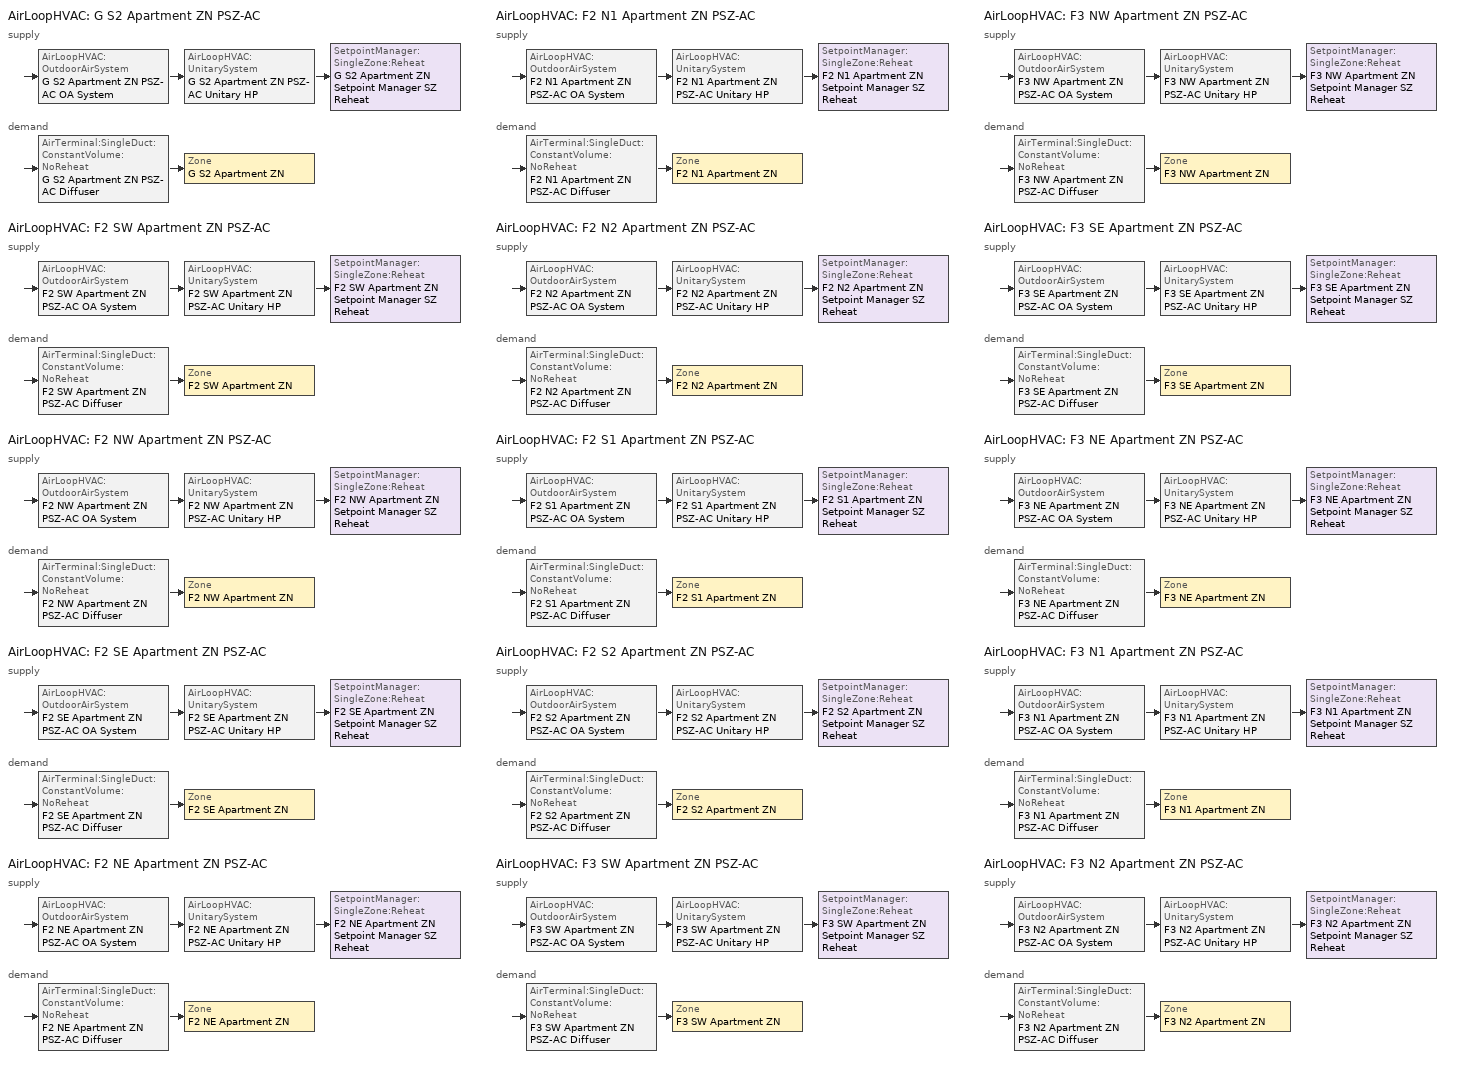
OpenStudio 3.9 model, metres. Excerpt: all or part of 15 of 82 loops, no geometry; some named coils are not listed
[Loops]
AirLoopHVAC 'G S2 Apartment ZN PSZ-AC'
 supply: AirLoopHVAC:OutdoorAirSystem 'G S2 Apartment ZN PSZ-AC OA System' > AirLoopHVAC:UnitarySystem 'G S2 Apartment ZN PSZ-AC Unitary HP' > SetpointManager:SingleZone:Reheat 'G S2 Apartment ZN Setpoint Manager SZ Reheat'
 demand: AirTerminal:SingleDuct:ConstantVolume:NoReheat 'G S2 Apartment ZN PSZ-AC Diffuser' > Zone 'G S2 Apartment ZN'
AirLoopHVAC 'F2 SW Apartment ZN PSZ-AC'
 supply: AirLoopHVAC:OutdoorAirSystem 'F2 SW Apartment ZN PSZ-AC OA System' > AirLoopHVAC:UnitarySystem 'F2 SW Apartment ZN PSZ-AC Unitary HP' > SetpointManager:SingleZone:Reheat 'F2 SW Apartment ZN Setpoint Manager SZ Reheat'
 demand: AirTerminal:SingleDuct:ConstantVolume:NoReheat 'F2 SW Apartment ZN PSZ-AC Diffuser' > Zone 'F2 SW Apartment ZN'
AirLoopHVAC 'F2 NW Apartment ZN PSZ-AC'
 supply: AirLoopHVAC:OutdoorAirSystem 'F2 NW Apartment ZN PSZ-AC OA System' > AirLoopHVAC:UnitarySystem 'F2 NW Apartment ZN PSZ-AC Unitary HP' > SetpointManager:SingleZone:Reheat 'F2 NW Apartment ZN Setpoint Manager SZ Reheat'
 demand: AirTerminal:SingleDuct:ConstantVolume:NoReheat 'F2 NW Apartment ZN PSZ-AC Diffuser' > Zone 'F2 NW Apartment ZN'
AirLoopHVAC 'F2 SE Apartment ZN PSZ-AC'
 supply: AirLoopHVAC:OutdoorAirSystem 'F2 SE Apartment ZN PSZ-AC OA System' > AirLoopHVAC:UnitarySystem 'F2 SE Apartment ZN PSZ-AC Unitary HP' > SetpointManager:SingleZone:Reheat 'F2 SE Apartment ZN Setpoint Manager SZ Reheat'
 demand: AirTerminal:SingleDuct:ConstantVolume:NoReheat 'F2 SE Apartment ZN PSZ-AC Diffuser' > Zone 'F2 SE Apartment ZN'
AirLoopHVAC 'F2 NE Apartment ZN PSZ-AC'
 supply: AirLoopHVAC:OutdoorAirSystem 'F2 NE Apartment ZN PSZ-AC OA System' > AirLoopHVAC:UnitarySystem 'F2 NE Apartment ZN PSZ-AC Unitary HP' > SetpointManager:SingleZone:Reheat 'F2 NE Apartment ZN Setpoint Manager SZ Reheat'
 demand: AirTerminal:SingleDuct:ConstantVolume:NoReheat 'F2 NE Apartment ZN PSZ-AC Diffuser' > Zone 'F2 NE Apartment ZN'
AirLoopHVAC 'F2 N1 Apartment ZN PSZ-AC'
 supply: AirLoopHVAC:OutdoorAirSystem 'F2 N1 Apartment ZN PSZ-AC OA System' > AirLoopHVAC:UnitarySystem 'F2 N1 Apartment ZN PSZ-AC Unitary HP' > SetpointManager:SingleZone:Reheat 'F2 N1 Apartment ZN Setpoint Manager SZ Reheat'
 demand: AirTerminal:SingleDuct:ConstantVolume:NoReheat 'F2 N1 Apartment ZN PSZ-AC Diffuser' > Zone 'F2 N1 Apartment ZN'
AirLoopHVAC 'F2 N2 Apartment ZN PSZ-AC'
 supply: AirLoopHVAC:OutdoorAirSystem 'F2 N2 Apartment ZN PSZ-AC OA System' > AirLoopHVAC:UnitarySystem 'F2 N2 Apartment ZN PSZ-AC Unitary HP' > SetpointManager:SingleZone:Reheat 'F2 N2 Apartment ZN Setpoint Manager SZ Reheat'
 demand: AirTerminal:SingleDuct:ConstantVolume:NoReheat 'F2 N2 Apartment ZN PSZ-AC Diffuser' > Zone 'F2 N2 Apartment ZN'
AirLoopHVAC 'F2 S1 Apartment ZN PSZ-AC'
 supply: AirLoopHVAC:OutdoorAirSystem 'F2 S1 Apartment ZN PSZ-AC OA System' > AirLoopHVAC:UnitarySystem 'F2 S1 Apartment ZN PSZ-AC Unitary HP' > SetpointManager:SingleZone:Reheat 'F2 S1 Apartment ZN Setpoint Manager SZ Reheat'
 demand: AirTerminal:SingleDuct:ConstantVolume:NoReheat 'F2 S1 Apartment ZN PSZ-AC Diffuser' > Zone 'F2 S1 Apartment ZN'
AirLoopHVAC 'F2 S2 Apartment ZN PSZ-AC'
 supply: AirLoopHVAC:OutdoorAirSystem 'F2 S2 Apartment ZN PSZ-AC OA System' > AirLoopHVAC:UnitarySystem 'F2 S2 Apartment ZN PSZ-AC Unitary HP' > SetpointManager:SingleZone:Reheat 'F2 S2 Apartment ZN Setpoint Manager SZ Reheat'
 demand: AirTerminal:SingleDuct:ConstantVolume:NoReheat 'F2 S2 Apartment ZN PSZ-AC Diffuser' > Zone 'F2 S2 Apartment ZN'
AirLoopHVAC 'F3 SW Apartment ZN PSZ-AC'
 supply: AirLoopHVAC:OutdoorAirSystem 'F3 SW Apartment ZN PSZ-AC OA System' > AirLoopHVAC:UnitarySystem 'F3 SW Apartment ZN PSZ-AC Unitary HP' > SetpointManager:SingleZone:Reheat 'F3 SW Apartment ZN Setpoint Manager SZ Reheat'
 demand: AirTerminal:SingleDuct:ConstantVolume:NoReheat 'F3 SW Apartment ZN PSZ-AC Diffuser' > Zone 'F3 SW Apartment ZN'
AirLoopHVAC 'F3 NW Apartment ZN PSZ-AC'
 supply: AirLoopHVAC:OutdoorAirSystem 'F3 NW Apartment ZN PSZ-AC OA System' > AirLoopHVAC:UnitarySystem 'F3 NW Apartment ZN PSZ-AC Unitary HP' > SetpointManager:SingleZone:Reheat 'F3 NW Apartment ZN Setpoint Manager SZ Reheat'
 demand: AirTerminal:SingleDuct:ConstantVolume:NoReheat 'F3 NW Apartment ZN PSZ-AC Diffuser' > Zone 'F3 NW Apartment ZN'
AirLoopHVAC 'F3 SE Apartment ZN PSZ-AC'
 supply: AirLoopHVAC:OutdoorAirSystem 'F3 SE Apartment ZN PSZ-AC OA System' > AirLoopHVAC:UnitarySystem 'F3 SE Apartment ZN PSZ-AC Unitary HP' > SetpointManager:SingleZone:Reheat 'F3 SE Apartment ZN Setpoint Manager SZ Reheat'
 demand: AirTerminal:SingleDuct:ConstantVolume:NoReheat 'F3 SE Apartment ZN PSZ-AC Diffuser' > Zone 'F3 SE Apartment ZN'
AirLoopHVAC 'F3 NE Apartment ZN PSZ-AC'
 supply: AirLoopHVAC:OutdoorAirSystem 'F3 NE Apartment ZN PSZ-AC OA System' > AirLoopHVAC:UnitarySystem 'F3 NE Apartment ZN PSZ-AC Unitary HP' > SetpointManager:SingleZone:Reheat 'F3 NE Apartment ZN Setpoint Manager SZ Reheat'
 demand: AirTerminal:SingleDuct:ConstantVolume:NoReheat 'F3 NE Apartment ZN PSZ-AC Diffuser' > Zone 'F3 NE Apartment ZN'
AirLoopHVAC 'F3 N1 Apartment ZN PSZ-AC'
 supply: AirLoopHVAC:OutdoorAirSystem 'F3 N1 Apartment ZN PSZ-AC OA System' > AirLoopHVAC:UnitarySystem 'F3 N1 Apartment ZN PSZ-AC Unitary HP' > SetpointManager:SingleZone:Reheat 'F3 N1 Apartment ZN Setpoint Manager SZ Reheat'
 demand: AirTerminal:SingleDuct:ConstantVolume:NoReheat 'F3 N1 Apartment ZN PSZ-AC Diffuser' > Zone 'F3 N1 Apartment ZN'
AirLoopHVAC 'F3 N2 Apartment ZN PSZ-AC'
 supply: AirLoopHVAC:OutdoorAirSystem 'F3 N2 Apartment ZN PSZ-AC OA System' > AirLoopHVAC:UnitarySystem 'F3 N2 Apartment ZN PSZ-AC Unitary HP' > SetpointManager:SingleZone:Reheat 'F3 N2 Apartment ZN Setpoint Manager SZ Reheat'
 demand: AirTerminal:SingleDuct:ConstantVolume:NoReheat 'F3 N2 Apartment ZN PSZ-AC Diffuser' > Zone 'F3 N2 Apartment ZN'
[Sizing:Zone] Zone Cooling Design Supply Air Temperature Input Method=SupplyAirTemperature; Zone Cooling Design Supply Air Temperature {C}=12.7778; Zone Cooling Design Supply Air Temperature Difference {deltaC}=11.11; Zone Heating Design Supply Air Temperature Input Method=SupplyAirTemperature; Zone Heating Design Supply Air Temperature {C}=50; Zone Heating Design Supply Air Temperature Difference {deltaC}=11.11; Zone Cooling Design Supply Air Humidity Ratio {kg-H2O/kg-air}=0.0085; Zone Heating Design Supply Air Humidity Ratio {kg-H2O/kg-air}=0.008; Cooling Design Air Flow Method=DesignDay; Heating Design Air Flow Method=DesignDay; Heating Maximum Air Flow Fraction=1; Account for Dedicated Outdoor Air System=No; Dedicated Outdoor Air System Control Strategy=NeutralSupplyAir; Dedicated Outdoor Air Low Setpoint Temperature for Design {C}=autosize; Dedicated Outdoor Air High Setpoint Temperature for Design {C}=autosize; Zone Load Sizing Method=Sensible Load Only No Latent Load; Zone Latent Cooling Design Supply Air Humidity Ratio Input Method=HumidityRatioDifference; Zone Cooling Design Supply Air Humidity Ratio Difference {kgWater/kgDryAir}=0.005; Zone Latent Heating Design Supply Air Humidity Ratio Input Method=HumidityRatioDifference; Zone Humidification Design Supply Air Humidity Ratio Difference {kgWater/kgDryAir}=0.005; Sizing Option=Coincident
F2 N1 Apartment ZN; F2 N2 Apartment ZN; F2 NE Apartment ZN; F2 NW Apartment ZN; F2 S1 Apartment ZN; F2 S2 Apartment ZN; F2 SE Apartment ZN; F2 SW Apartment ZN; F3 N1 Apartment ZN; F3 N2 Apartment ZN; F3 NE Apartment ZN; F3 NW Apartment ZN; F3 SE Apartment ZN; F3 SW Apartment ZN; G S2 Apartment ZN
[Zone equipment]
F2 N1 Apartment ZN: F2 N1 Apartment ZN PSZ-AC Diffuser, F2 N1 Apartment ZN ERV
F2 N2 Apartment ZN: F2 N2 Apartment ZN PSZ-AC Diffuser, F2 N2 Apartment ZN ERV
F2 NE Apartment ZN: F2 NE Apartment ZN PSZ-AC Diffuser, F2 NE Apartment ZN ERV
F2 NW Apartment ZN: F2 NW Apartment ZN PSZ-AC Diffuser, F2 NW Apartment ZN ERV
F2 S1 Apartment ZN: F2 S1 Apartment ZN PSZ-AC Diffuser, F2 S1 Apartment ZN ERV
F2 S2 Apartment ZN: F2 S2 Apartment ZN PSZ-AC Diffuser, F2 S2 Apartment ZN ERV
F2 SE Apartment ZN: F2 SE Apartment ZN PSZ-AC Diffuser, F2 SE Apartment ZN ERV
F2 SW Apartment ZN: F2 SW Apartment ZN PSZ-AC Diffuser, F2 SW Apartment ZN ERV
F3 N1 Apartment ZN: F3 N1 Apartment ZN PSZ-AC Diffuser, F3 N1 Apartment ZN ERV
F3 N2 Apartment ZN: F3 N2 Apartment ZN PSZ-AC Diffuser, F3 N2 Apartment ZN ERV
F3 NE Apartment ZN: F3 NE Apartment ZN PSZ-AC Diffuser, F3 NE Apartment ZN ERV
F3 NW Apartment ZN: F3 NW Apartment ZN PSZ-AC Diffuser, F3 NW Apartment ZN ERV
F3 SE Apartment ZN: F3 SE Apartment ZN PSZ-AC Diffuser, F3 SE Apartment ZN ERV
F3 SW Apartment ZN: F3 SW Apartment ZN PSZ-AC Diffuser, F3 SW Apartment ZN ERV
G S2 Apartment ZN: G S2 Apartment ZN PSZ-AC Diffuser, G S2 Apartment ZN ERV
[AirLoopHVAC] Availability Schedule=Always On; Design Supply Air Flow Rate {m3/s}=autosize; Design Return Air Flow Fraction of Supply Air Flow=1
G S2 Apartment ZN PSZ-AC; F2 SW Apartment ZN PSZ-AC; F2 NW Apartment ZN PSZ-AC; F2 SE Apartment ZN PSZ-AC; F2 NE Apartment ZN PSZ-AC; F2 N1 Apartment ZN PSZ-AC; F2 N2 Apartment ZN PSZ-AC; F2 S1 Apartment ZN PSZ-AC; F2 S2 Apartment ZN PSZ-AC; F3 SW Apartment ZN PSZ-AC; F3 NW Apartment ZN PSZ-AC; F3 SE Apartment ZN PSZ-AC; F3 NE Apartment ZN PSZ-AC; F3 N1 Apartment ZN PSZ-AC; F3 N2 Apartment ZN PSZ-AC
[Sizing:System] Type of Load to Size On=Sensible; Design Outdoor Air Flow Rate {m3/s}=Autosize; Central Heating Maximum System Air Flow Ratio=1; Preheat Design Temperature {C}=7.22222; Preheat Design Humidity Ratio {kg-H2O/kg-Air}=0.008; Precool Design Temperature {C}=12.7778; Precool Design Humidity Ratio {kg-H2O/kg-Air}=0.008; Central Cooling Design Supply Air Temperature {C}=12.7778; Central Heating Design Supply Air Temperature {C}=50; Sizing Option=Coincident; 100% Outdoor Air in Cooling=No; 100% Outdoor Air in Heating=No; Central Cooling Design Supply Air Humidity Ratio {kg-H2O/kg-Air}=0.0085; Central Heating Design Supply Air Humidity Ratio {kg-H2O/kg-Air}=0.008; Cooling Design Air Flow Method=DesignDay; Heating Design Air Flow Method=DesignDay; System Outdoor Air Method=ZoneSum; Zone Maximum Outdoor Air Fraction=1; Cooling Supply Air Flow Rate Per Floor Area {m3/s-m2}=0.00996765; Cooling Fraction of Autosized Cooling Supply Air Flow Rate=1; Cooling Supply Air Flow Rate Per Unit Cooling Capacity {m3/s-W}=3.94755e-05; Heating Supply Air Flow Rate Per Floor Area {m3/s-m2}=0.00996765; Heating Fraction of Autosized Heating Supply Air Flow Rate=1; Heating Fraction of Autosized Cooling Supply Air Flow Rate=1; Heating Supply Air Flow Rate Per Unit Heating Capacity {m3/s-W}=3.15882e-05; Cooling Design Capacity Method=CoolingDesignCapacity; Cooling Design Capacity {W}=autosize; Cooling Design Capacity Per Floor Area {W/m2}=234.7; Fraction of Autosized Cooling Design Capacity=1; Heating Design Capacity Method=HeatingDesignCapacity; Heating Design Capacity {W}=autosize; Heating Design Capacity Per Floor Area {W/m2}=157; Fraction of Autosized Heating Design Capacity=1; Central Cooling Capacity Control Method=OnOff; Occupant Diversity=autosize
G S2 Apartment ZN PSZ-AC; F2 SW Apartment ZN PSZ-AC; F2 NW Apartment ZN PSZ-AC; F2 SE Apartment ZN PSZ-AC; F2 NE Apartment ZN PSZ-AC; F2 N1 Apartment ZN PSZ-AC; F2 N2 Apartment ZN PSZ-AC; F2 S1 Apartment ZN PSZ-AC; F2 S2 Apartment ZN PSZ-AC; F3 SW Apartment ZN PSZ-AC; F3 NW Apartment ZN PSZ-AC; F3 SE Apartment ZN PSZ-AC; F3 NE Apartment ZN PSZ-AC; F3 N1 Apartment ZN PSZ-AC; F3 N2 Apartment ZN PSZ-AC
[SetpointManager:SingleZone:Reheat] Minimum Supply Air Temperature {C}=12.7778; Maximum Supply Air Temperature {C}=50
Name | Control Zone | Setpoint Node or NodeList
G S2 Apartment ZN Setpoint Manager SZ Reheat | G S2 Apartment ZN | G S2 Apartment ZN PSZ-AC Supply Outlet Node
F2 SW Apartment ZN Setpoint Manager SZ Reheat | F2 SW Apartment ZN | F2 SW Apartment ZN PSZ-AC Supply Outlet Node
F2 NW Apartment ZN Setpoint Manager SZ Reheat | F2 NW Apartment ZN | F2 NW Apartment ZN PSZ-AC Supply Outlet Node
F2 SE Apartment ZN Setpoint Manager SZ Reheat | F2 SE Apartment ZN | F2 SE Apartment ZN PSZ-AC Supply Outlet Node
F2 NE Apartment ZN Setpoint Manager SZ Reheat | F2 NE Apartment ZN | F2 NE Apartment ZN PSZ-AC Supply Outlet Node
F2 N1 Apartment ZN Setpoint Manager SZ Reheat | F2 N1 Apartment ZN | F2 N1 Apartment ZN PSZ-AC Supply Outlet Node
F2 N2 Apartment ZN Setpoint Manager SZ Reheat | F2 N2 Apartment ZN | F2 N2 Apartment ZN PSZ-AC Supply Outlet Node
F2 S1 Apartment ZN Setpoint Manager SZ Reheat | F2 S1 Apartment ZN | F2 S1 Apartment ZN PSZ-AC Supply Outlet Node
F2 S2 Apartment ZN Setpoint Manager SZ Reheat | F2 S2 Apartment ZN | F2 S2 Apartment ZN PSZ-AC Supply Outlet Node
F3 SW Apartment ZN Setpoint Manager SZ Reheat | F3 SW Apartment ZN | F3 SW Apartment ZN PSZ-AC Supply Outlet Node
F3 NW Apartment ZN Setpoint Manager SZ Reheat | F3 NW Apartment ZN | F3 NW Apartment ZN PSZ-AC Supply Outlet Node
F3 SE Apartment ZN Setpoint Manager SZ Reheat | F3 SE Apartment ZN | F3 SE Apartment ZN PSZ-AC Supply Outlet Node
F3 NE Apartment ZN Setpoint Manager SZ Reheat | F3 NE Apartment ZN | F3 NE Apartment ZN PSZ-AC Supply Outlet Node
F3 N1 Apartment ZN Setpoint Manager SZ Reheat | F3 N1 Apartment ZN | F3 N1 Apartment ZN PSZ-AC Supply Outlet Node
F3 N2 Apartment ZN Setpoint Manager SZ Reheat | F3 N2 Apartment ZN | F3 N2 Apartment ZN PSZ-AC Supply Outlet Node
[Coil:Heating:Electric] Availability Schedule=Always On Discrete; Efficiency=1
G S2 Apartment ZN PSZ-AC Electric Backup Htg Coil; F2 SW Apartment ZN PSZ-AC Electric Backup Htg Coil; F2 NW Apartment ZN PSZ-AC Electric Backup Htg Coil; F2 SE Apartment ZN PSZ-AC Electric Backup Htg Coil; F2 NE Apartment ZN PSZ-AC Electric Backup Htg Coil; F2 N1 Apartment ZN PSZ-AC Electric Backup Htg Coil; F2 N2 Apartment ZN PSZ-AC Electric Backup Htg Coil; F2 S1 Apartment ZN PSZ-AC Electric Backup Htg Coil; F2 S2 Apartment ZN PSZ-AC Electric Backup Htg Coil; F3 SW Apartment ZN PSZ-AC Electric Backup Htg Coil; F3 NW Apartment ZN PSZ-AC Electric Backup Htg Coil; F3 SE Apartment ZN PSZ-AC Electric Backup Htg Coil; F3 NE Apartment ZN PSZ-AC Electric Backup Htg Coil; F3 N1 Apartment ZN PSZ-AC Electric Backup Htg Coil; F3 N2 Apartment ZN PSZ-AC Electric Backup Htg Coil
[Fan:OnOff] Availability Schedule=Always On Discrete; Maximum Flow Rate {m3/s}=autosize; Motor In Airstream Fraction=1
Name | Fan Total Efficiency | Pressure Rise {Pa} | Motor Efficiency | Fan Power Ratio Function of Speed Ratio Curve | Fan Efficiency Ratio Function of Speed Ratio Curve
G S2 Apartment ZN PSZ-AC Fan | 0.53625 | 622.722 | 0.825 | Fan On Off Power Curve 6 | Fan On Off Efficiency Curve 6
F2 SW Apartment ZN PSZ-AC Fan | 0.53625 | 622.722 | 0.825 | Fan On Off Power Curve 7 | Fan On Off Efficiency Curve 7
F2 NW Apartment ZN PSZ-AC Fan | 0.53625 | 622.722 | 0.825 | Fan On Off Power Curve 8 | Fan On Off Efficiency Curve 8
F2 SE Apartment ZN PSZ-AC Fan | 0.53625 | 622.722 | 0.825 | Fan On Off Power Curve 9 | Fan On Off Efficiency Curve 9
F2 NE Apartment ZN PSZ-AC Fan | 0.53625 | 622.722 | 0.825 | Fan On Off Power Curve 10 | Fan On Off Efficiency Curve 10
F2 N1 Apartment ZN PSZ-AC Fan | 0.53625 | 622.722 | 0.825 | Fan On Off Power Curve 11 | Fan On Off Efficiency Curve 11
F2 N2 Apartment ZN PSZ-AC Fan | 0.53625 | 622.722 | 0.825 | Fan On Off Power Curve 12 | Fan On Off Efficiency Curve 12
F2 S1 Apartment ZN PSZ-AC Fan | 0.53625 | 622.722 | 0.825 | Fan On Off Power Curve 13 | Fan On Off Efficiency Curve 13
F2 S2 Apartment ZN PSZ-AC Fan | 0.53625 | 622.722 | 0.825 | Fan On Off Power Curve 14 | Fan On Off Efficiency Curve 14
F3 SW Apartment ZN PSZ-AC Fan | 0.53625 | 622.722 | 0.825 | Fan On Off Power Curve 15 | Fan On Off Efficiency Curve 15
F3 NW Apartment ZN PSZ-AC Fan | 0.53625 | 622.722 | 0.825 | Fan On Off Power Curve 16 | Fan On Off Efficiency Curve 16
F3 SE Apartment ZN PSZ-AC Fan | 0.53625 | 622.722 | 0.825 | Fan On Off Power Curve 17 | Fan On Off Efficiency Curve 17
F3 NE Apartment ZN PSZ-AC Fan | 0.53625 | 622.722 | 0.825 | Fan On Off Power Curve 18 | Fan On Off Efficiency Curve 18
F3 N1 Apartment ZN PSZ-AC Fan | 0.53625 | 622.722 | 0.825 | Fan On Off Power Curve 19 | Fan On Off Efficiency Curve 19
F3 N2 Apartment ZN PSZ-AC Fan | 0.53625 | 622.722 | 0.825 | Fan On Off Power Curve 20 | Fan On Off Efficiency Curve 20
F2 S2 Apartment ZN ERV Supply Fan | 0.303158 | 270.648 | 0.48 | Fan On Off Power Curve 123 | Fan On Off Efficiency Curve 123
F2 S2 Apartment ZN ERV Exhaust Fan | 0.303158 | 270.648 | 0.48 | Fan On Off Power Curve 124 | Fan On Off Efficiency Curve 124
F3 N1 Apartment ZN ERV Supply Fan | 0.303158 | 270.648 | 0.48 | Fan On Off Power Curve 129 | Fan On Off Efficiency Curve 129
F3 N1 Apartment ZN ERV Exhaust Fan | 0.303158 | 270.648 | 0.48 | Fan On Off Power Curve 130 | Fan On Off Efficiency Curve 130
F3 NE Apartment ZN ERV Supply Fan | 0.303158 | 270.648 | 0.48 | Fan On Off Power Curve 137 | Fan On Off Efficiency Curve 137
F3 NE Apartment ZN ERV Exhaust Fan | 0.303158 | 270.648 | 0.48 | Fan On Off Power Curve 138 | Fan On Off Efficiency Curve 138
F3 N2 Apartment ZN ERV Supply Fan | 0.303158 | 270.648 | 0.48 | Fan On Off Power Curve 139 | Fan On Off Efficiency Curve 139
F3 N2 Apartment ZN ERV Exhaust Fan | 0.303158 | 270.648 | 0.48 | Fan On Off Power Curve 140 | Fan On Off Efficiency Curve 140
G S2 Apartment ZN ERV Supply Fan | 0.303158 | 270.648 | 0.48 | Fan On Off Power Curve 145 | Fan On Off Efficiency Curve 145
G S2 Apartment ZN ERV Exhaust Fan | 0.303158 | 270.648 | 0.48 | Fan On Off Power Curve 146 | Fan On Off Efficiency Curve 146
F2 N1 Apartment ZN ERV Supply Fan | 0.303158 | 270.648 | 0.48 | Fan On Off Power Curve 155 | Fan On Off Efficiency Curve 155
F2 N1 Apartment ZN ERV Exhaust Fan | 0.303158 | 270.648 | 0.48 | Fan On Off Power Curve 156 | Fan On Off Efficiency Curve 156
F2 N2 Apartment ZN ERV Supply Fan | 0.303158 | 270.648 | 0.48 | Fan On Off Power Curve 163 | Fan On Off Efficiency Curve 163
F2 N2 Apartment ZN ERV Exhaust Fan | 0.303158 | 270.648 | 0.48 | Fan On Off Power Curve 164 | Fan On Off Efficiency Curve 164
F2 SE Apartment ZN ERV Supply Fan | 0.303158 | 270.648 | 0.48 | Fan On Off Power Curve 165 | Fan On Off Efficiency Curve 165
F2 SE Apartment ZN ERV Exhaust Fan | 0.303158 | 270.648 | 0.48 | Fan On Off Power Curve 166 | Fan On Off Efficiency Curve 166
F2 S1 Apartment ZN ERV Supply Fan | 0.303158 | 270.648 | 0.48 | Fan On Off Power Curve 169 | Fan On Off Efficiency Curve 169
F2 S1 Apartment ZN ERV Exhaust Fan | 0.303158 | 270.648 | 0.48 | Fan On Off Power Curve 170 | Fan On Off Efficiency Curve 170
F3 SW Apartment ZN ERV Supply Fan | 0.303158 | 270.648 | 0.48 | Fan On Off Power Curve 171 | Fan On Off Efficiency Curve 171
F3 SW Apartment ZN ERV Exhaust Fan | 0.303158 | 270.648 | 0.48 | Fan On Off Power Curve 172 | Fan On Off Efficiency Curve 172
F2 NE Apartment ZN ERV Supply Fan | 0.303158 | 270.648 | 0.48 | Fan On Off Power Curve 179 | Fan On Off Efficiency Curve 179
F2 NE Apartment ZN ERV Exhaust Fan | 0.303158 | 270.648 | 0.48 | Fan On Off Power Curve 180 | Fan On Off Efficiency Curve 180
F3 NW Apartment ZN ERV Supply Fan | 0.303158 | 270.648 | 0.48 | Fan On Off Power Curve 195 | Fan On Off Efficiency Curve 195
F3 NW Apartment ZN ERV Exhaust Fan | 0.303158 | 270.648 | 0.48 | Fan On Off Power Curve 196 | Fan On Off Efficiency Curve 196
F2 SW Apartment ZN ERV Supply Fan | 0.303158 | 270.648 | 0.48 | Fan On Off Power Curve 197 | Fan On Off Efficiency Curve 197
F2 SW Apartment ZN ERV Exhaust Fan | 0.303158 | 270.648 | 0.48 | Fan On Off Power Curve 198 | Fan On Off Efficiency Curve 198
F2 NW Apartment ZN ERV Supply Fan | 0.303158 | 270.648 | 0.48 | Fan On Off Power Curve 203 | Fan On Off Efficiency Curve 203
F2 NW Apartment ZN ERV Exhaust Fan | 0.303158 | 270.648 | 0.48 | Fan On Off Power Curve 204 | Fan On Off Efficiency Curve 204
F3 SE Apartment ZN ERV Supply Fan | 0.303158 | 270.648 | 0.48 | Fan On Off Power Curve 233 | Fan On Off Efficiency Curve 233
F3 SE Apartment ZN ERV Exhaust Fan | 0.303158 | 270.648 | 0.48 | Fan On Off Power Curve 234 | Fan On Off Efficiency Curve 234
[AirLoopHVAC:UnitarySystem] Control Type=Load; Dehumidification Control Type=None; Availability Schedule=Always On; Fan Placement=BlowThrough; Supply Air Fan Operating Mode Schedule=Always Off Discrete; DX Heating Coil Sizing Ratio=1; Use DOAS DX Cooling Coil=No; DOAS DX Cooling Coil Leaving Minimum Air Temperature {C}=2; Latent Load Control=SensibleOnlyLoadControl; Supply Air Flow Rate Method During Cooling Operation=SupplyAirFlowRate; Supply Air Flow Rate During Cooling Operation {m3/s}=Autosize; Supply Air Flow Rate Method During Heating Operation=SupplyAirFlowRate; Supply Air Flow Rate During Heating Operation {m3/s}=Autosize; Supply Air Flow Rate Method When No Cooling or Heating is Required=SupplyAirFlowRate; Supply Air Flow Rate When No Cooling or Heating is Required {m3/s}=Autosize; No Load Supply Air Flow Rate Control Set To Low Speed=Yes; Maximum Supply Air Temperature {C}=50; Maximum Outdoor Dry-Bulb Temperature for Supplemental Heater Operation {C}=4.44444; Ancilliary On-Cycle Electric Power {W}=0; Ancilliary Off-Cycle Electric Power {W}=0
Name | Controlling Zone or Thermostat Location | Supply Fan | Heating Coil | Cooling Coil | Supplemental Heating Coil
G S2 Apartment ZN PSZ-AC Unitary HP | G S2 Apartment ZN | G S2 Apartment ZN PSZ-AC Fan | G S2 Apartment ZN PSZ-AC Water-to-Air HP Htg Coil 10 Clg kBtu/hr 4.3COPH | G S2 Apartment ZN PSZ-AC Water-to-Air HP Clg Coil 10kBtu/hr 12.2EER | G S2 Apartment ZN PSZ-AC Electric Backup Htg Coil
F2 SW Apartment ZN PSZ-AC Unitary HP | F2 SW Apartment ZN | F2 SW Apartment ZN PSZ-AC Fan | F2 SW Apartment ZN PSZ-AC Water-to-Air HP Htg Coil 15 Clg kBtu/hr 4.3COPH | F2 SW Apartment ZN PSZ-AC Water-to-Air HP Clg Coil 15kBtu/hr 12.2EER | F2 SW Apartment ZN PSZ-AC Electric Backup Htg Coil
F2 NW Apartment ZN PSZ-AC Unitary HP | F2 NW Apartment ZN | F2 NW Apartment ZN PSZ-AC Fan | F2 NW Apartment ZN PSZ-AC Water-to-Air HP Htg Coil 15 Clg kBtu/hr 4.3COPH | F2 NW Apartment ZN PSZ-AC Water-to-Air HP Clg Coil 15kBtu/hr 12.2EER | F2 NW Apartment ZN PSZ-AC Electric Backup Htg Coil
F2 SE Apartment ZN PSZ-AC Unitary HP | F2 SE Apartment ZN | F2 SE Apartment ZN PSZ-AC Fan | F2 SE Apartment ZN PSZ-AC Water-to-Air HP Htg Coil 15 Clg kBtu/hr 4.3COPH | F2 SE Apartment ZN PSZ-AC Water-to-Air HP Clg Coil 15kBtu/hr 12.2EER | F2 SE Apartment ZN PSZ-AC Electric Backup Htg Coil
F2 NE Apartment ZN PSZ-AC Unitary HP | F2 NE Apartment ZN | F2 NE Apartment ZN PSZ-AC Fan | F2 NE Apartment ZN PSZ-AC Water-to-Air HP Htg Coil 12 Clg kBtu/hr 4.3COPH | F2 NE Apartment ZN PSZ-AC Water-to-Air HP Clg Coil 12kBtu/hr 12.2EER | F2 NE Apartment ZN PSZ-AC Electric Backup Htg Coil
F2 N1 Apartment ZN PSZ-AC Unitary HP | F2 N1 Apartment ZN | F2 N1 Apartment ZN PSZ-AC Fan | F2 N1 Apartment ZN PSZ-AC Water-to-Air HP Htg Coil 9 Clg kBtu/hr 4.3COPH | F2 N1 Apartment ZN PSZ-AC Water-to-Air HP Clg Coil 9kBtu/hr 12.2EER | F2 N1 Apartment ZN PSZ-AC Electric Backup Htg Coil
F2 N2 Apartment ZN PSZ-AC Unitary HP | F2 N2 Apartment ZN | F2 N2 Apartment ZN PSZ-AC Fan | F2 N2 Apartment ZN PSZ-AC Water-to-Air HP Htg Coil 9 Clg kBtu/hr 4.3COPH | F2 N2 Apartment ZN PSZ-AC Water-to-Air HP Clg Coil 9kBtu/hr 12.2EER | F2 N2 Apartment ZN PSZ-AC Electric Backup Htg Coil
F2 S1 Apartment ZN PSZ-AC Unitary HP | F2 S1 Apartment ZN | F2 S1 Apartment ZN PSZ-AC Fan | F2 S1 Apartment ZN PSZ-AC Water-to-Air HP Htg Coil 11 Clg kBtu/hr 4.3COPH | F2 S1 Apartment ZN PSZ-AC Water-to-Air HP Clg Coil 11kBtu/hr 12.2EER | F2 S1 Apartment ZN PSZ-AC Electric Backup Htg Coil
F2 S2 Apartment ZN PSZ-AC Unitary HP | F2 S2 Apartment ZN | F2 S2 Apartment ZN PSZ-AC Fan | F2 S2 Apartment ZN PSZ-AC Water-to-Air HP Htg Coil 11 Clg kBtu/hr 4.3COPH | F2 S2 Apartment ZN PSZ-AC Water-to-Air HP Clg Coil 11kBtu/hr 12.2EER | F2 S2 Apartment ZN PSZ-AC Electric Backup Htg Coil
F3 SW Apartment ZN PSZ-AC Unitary HP | F3 SW Apartment ZN | F3 SW Apartment ZN PSZ-AC Fan | F3 SW Apartment ZN PSZ-AC Water-to-Air HP Htg Coil 16 Clg kBtu/hr 4.3COPH | F3 SW Apartment ZN PSZ-AC Water-to-Air HP Clg Coil 16kBtu/hr 12.2EER | F3 SW Apartment ZN PSZ-AC Electric Backup Htg Coil
F3 NW Apartment ZN PSZ-AC Unitary HP | F3 NW Apartment ZN | F3 NW Apartment ZN PSZ-AC Fan | F3 NW Apartment ZN PSZ-AC Water-to-Air HP Htg Coil 15 Clg kBtu/hr 4.3COPH | F3 NW Apartment ZN PSZ-AC Water-to-Air HP Clg Coil 15kBtu/hr 12.2EER | F3 NW Apartment ZN PSZ-AC Electric Backup Htg Coil
F3 SE Apartment ZN PSZ-AC Unitary HP | F3 SE Apartment ZN | F3 SE Apartment ZN PSZ-AC Fan | F3 SE Apartment ZN PSZ-AC Water-to-Air HP Htg Coil 14 Clg kBtu/hr 4.3COPH | F3 SE Apartment ZN PSZ-AC Water-to-Air HP Clg Coil 14kBtu/hr 12.2EER | F3 SE Apartment ZN PSZ-AC Electric Backup Htg Coil
F3 NE Apartment ZN PSZ-AC Unitary HP | F3 NE Apartment ZN | F3 NE Apartment ZN PSZ-AC Fan | F3 NE Apartment ZN PSZ-AC Water-to-Air HP Htg Coil 12 Clg kBtu/hr 4.3COPH | F3 NE Apartment ZN PSZ-AC Water-to-Air HP Clg Coil 12kBtu/hr 12.2EER | F3 NE Apartment ZN PSZ-AC Electric Backup Htg Coil
F3 N1 Apartment ZN PSZ-AC Unitary HP | F3 N1 Apartment ZN | F3 N1 Apartment ZN PSZ-AC Fan | F3 N1 Apartment ZN PSZ-AC Water-to-Air HP Htg Coil 9 Clg kBtu/hr 4.3COPH | F3 N1 Apartment ZN PSZ-AC Water-to-Air HP Clg Coil 9kBtu/hr 12.2EER | F3 N1 Apartment ZN PSZ-AC Electric Backup Htg Coil
F3 N2 Apartment ZN PSZ-AC Unitary HP | F3 N2 Apartment ZN | F3 N2 Apartment ZN PSZ-AC Fan | F3 N2 Apartment ZN PSZ-AC Water-to-Air HP Htg Coil 9 Clg kBtu/hr 4.3COPH | F3 N2 Apartment ZN PSZ-AC Water-to-Air HP Clg Coil 9kBtu/hr 12.2EER | F3 N2 Apartment ZN PSZ-AC Electric Backup Htg Coil
[Controller:OutdoorAir] Minimum Outdoor Air Flow Rate {m3/s}=autosize; Maximum Outdoor Air Flow Rate {m3/s}=Autosize; Economizer Control Type=NoEconomizer; Economizer Control Action Type=ModulateFlow; Economizer Maximum Limit Dry-Bulb Temperature {C}=28; Economizer Maximum Limit Enthalpy {J/kg}=64000; Lockout Type=LockoutWithHeating; Minimum Limit Type=FixedMinimum; Minimum Outdoor Air Schedule=Always Off Discrete; High Humidity Control=No; High Humidity Outdoor Air Flow Ratio=1; Control High Indoor Humidity Based on Outdoor Humidity Ratio=Yes; Heat Recovery Bypass Control Type=BypassWhenOAFlowGreaterThanMinimum; Economizer Operation Staging=InterlockedWithMechanicalCooling
Name | Controller Mechanical Ventilation
G S2 Apartment ZN PSZ-AC OA System Controller | Controller Mechanical Ventilation 7
F2 SW Apartment ZN PSZ-AC OA System Controller | Controller Mechanical Ventilation 8
F2 NW Apartment ZN PSZ-AC OA System Controller | Controller Mechanical Ventilation 9
F2 SE Apartment ZN PSZ-AC OA System Controller | Controller Mechanical Ventilation 10
F2 NE Apartment ZN PSZ-AC OA System Controller | Controller Mechanical Ventilation 11
F2 N1 Apartment ZN PSZ-AC OA System Controller | Controller Mechanical Ventilation 12
F2 N2 Apartment ZN PSZ-AC OA System Controller | Controller Mechanical Ventilation 13
F2 S1 Apartment ZN PSZ-AC OA System Controller | Controller Mechanical Ventilation 14
F2 S2 Apartment ZN PSZ-AC OA System Controller | Controller Mechanical Ventilation 15
F3 SW Apartment ZN PSZ-AC OA System Controller | Controller Mechanical Ventilation 16
F3 NW Apartment ZN PSZ-AC OA System Controller | Controller Mechanical Ventilation 17
F3 SE Apartment ZN PSZ-AC OA System Controller | Controller Mechanical Ventilation 18
F3 NE Apartment ZN PSZ-AC OA System Controller | Controller Mechanical Ventilation 19
F3 N1 Apartment ZN PSZ-AC OA System Controller | Controller Mechanical Ventilation 20
F3 N2 Apartment ZN PSZ-AC OA System Controller | Controller Mechanical Ventilation 21
[Controller:MechanicalVentilation] Availability Schedule=Always On Discrete
Controller Mechanical Ventilation 7; Controller Mechanical Ventilation 8; Controller Mechanical Ventilation 9; Controller Mechanical Ventilation 10; Controller Mechanical Ventilation 11; Controller Mechanical Ventilation 12; Controller Mechanical Ventilation 13; Controller Mechanical Ventilation 14; Controller Mechanical Ventilation 15; Controller Mechanical Ventilation 16; Controller Mechanical Ventilation 17; Controller Mechanical Ventilation 18; Controller Mechanical Ventilation 19; Controller Mechanical Ventilation 20; Controller Mechanical Ventilation 21
[AirLoopHVAC:OutdoorAirSystem]
Name | Controller
G S2 Apartment ZN PSZ-AC OA System | G S2 Apartment ZN PSZ-AC OA System Controller
F2 SW Apartment ZN PSZ-AC OA System | F2 SW Apartment ZN PSZ-AC OA System Controller
F2 NW Apartment ZN PSZ-AC OA System | F2 NW Apartment ZN PSZ-AC OA System Controller
F2 SE Apartment ZN PSZ-AC OA System | F2 SE Apartment ZN PSZ-AC OA System Controller
F2 NE Apartment ZN PSZ-AC OA System | F2 NE Apartment ZN PSZ-AC OA System Controller
F2 N1 Apartment ZN PSZ-AC OA System | F2 N1 Apartment ZN PSZ-AC OA System Controller
F2 N2 Apartment ZN PSZ-AC OA System | F2 N2 Apartment ZN PSZ-AC OA System Controller
F2 S1 Apartment ZN PSZ-AC OA System | F2 S1 Apartment ZN PSZ-AC OA System Controller
F2 S2 Apartment ZN PSZ-AC OA System | F2 S2 Apartment ZN PSZ-AC OA System Controller
F3 SW Apartment ZN PSZ-AC OA System | F3 SW Apartment ZN PSZ-AC OA System Controller
F3 NW Apartment ZN PSZ-AC OA System | F3 NW Apartment ZN PSZ-AC OA System Controller
F3 SE Apartment ZN PSZ-AC OA System | F3 SE Apartment ZN PSZ-AC OA System Controller
F3 NE Apartment ZN PSZ-AC OA System | F3 NE Apartment ZN PSZ-AC OA System Controller
F3 N1 Apartment ZN PSZ-AC OA System | F3 N1 Apartment ZN PSZ-AC OA System Controller
F3 N2 Apartment ZN PSZ-AC OA System | F3 N2 Apartment ZN PSZ-AC OA System Controller
[AirTerminal:SingleDuct:ConstantVolume:NoReheat] Availability Schedule=Always On Discrete; Maximum Air Flow Rate {m3/s}=AutoSize
G S2 Apartment ZN PSZ-AC Diffuser; F2 SW Apartment ZN PSZ-AC Diffuser; F2 NW Apartment ZN PSZ-AC Diffuser; F2 SE Apartment ZN PSZ-AC Diffuser; F2 NE Apartment ZN PSZ-AC Diffuser; F2 N1 Apartment ZN PSZ-AC Diffuser; F2 N2 Apartment ZN PSZ-AC Diffuser; F2 S1 Apartment ZN PSZ-AC Diffuser; F2 S2 Apartment ZN PSZ-AC Diffuser; F3 SW Apartment ZN PSZ-AC Diffuser; F3 NW Apartment ZN PSZ-AC Diffuser; F3 SE Apartment ZN PSZ-AC Diffuser; F3 NE Apartment ZN PSZ-AC Diffuser; F3 N1 Apartment ZN PSZ-AC Diffuser; F3 N2 Apartment ZN PSZ-AC Diffuser
[HeatExchanger:AirToAir:SensibleAndLatent] Availability Schedule=Always On - No Design Day; Nominal Supply Air Flow Rate {m3/s}=autosize; Sensible Effectiveness at 100% Heating Air Flow=0.666088; Latent Effectiveness at 100% Heating Air Flow=0.451; Sensible Effectiveness at 100% Cooling Air Flow=0.661335; Latent Effectiveness at 100% Cooling Air Flow=0.406735; Nominal Electric Power {W}=0; Supply Air Outlet Temperature Control=No; Heat Exchanger Type=Rotary; Frost Control Type=ExhaustOnly; Threshold Temperature {C}=-23.3; Initial Defrost Time Fraction=0.167; Rate of Defrost Time Fraction Increase {1/K}=1.44; Economizer Lockout=No
Name | Sensible Effectiveness of Heating Air Flow Curve | Latent Effectiveness of Heating Air Flow Curve | Sensible Effectiveness of Cooling Air Flow Curve | Latent Effectiveness of Cooling Air Flow Curve
F2 S2 Apartment ZN ERV HX | F2 S2 Apartment ZN ERV HX_SensHeatEff 1 | F2 S2 Apartment ZN ERV HX_LatHeatEff 1 | F2 S2 Apartment ZN ERV HX_SensCoolEff 1 | F2 S2 Apartment ZN ERV HX_LatCoolEff 1
F3 N1 Apartment ZN ERV HX | F3 N1 Apartment ZN ERV HX_SensHeatEff 1 | F3 N1 Apartment ZN ERV HX_LatHeatEff 1 | F3 N1 Apartment ZN ERV HX_SensCoolEff 1 | F3 N1 Apartment ZN ERV HX_LatCoolEff 1
F3 NE Apartment ZN ERV HX | F3 NE Apartment ZN ERV HX_SensHeatEff 1 | F3 NE Apartment ZN ERV HX_LatHeatEff 1 | F3 NE Apartment ZN ERV HX_SensCoolEff 1 | F3 NE Apartment ZN ERV HX_LatCoolEff 1
F3 N2 Apartment ZN ERV HX | F3 N2 Apartment ZN ERV HX_SensHeatEff 1 | F3 N2 Apartment ZN ERV HX_LatHeatEff 1 | F3 N2 Apartment ZN ERV HX_SensCoolEff 1 | F3 N2 Apartment ZN ERV HX_LatCoolEff 1
G S2 Apartment ZN ERV HX | G S2 Apartment ZN ERV HX_SensHeatEff 1 | G S2 Apartment ZN ERV HX_LatHeatEff 1 | G S2 Apartment ZN ERV HX_SensCoolEff 1 | G S2 Apartment ZN ERV HX_LatCoolEff 1
F2 N1 Apartment ZN ERV HX | F2 N1 Apartment ZN ERV HX_SensHeatEff 1 | F2 N1 Apartment ZN ERV HX_LatHeatEff 1 | F2 N1 Apartment ZN ERV HX_SensCoolEff 1 | F2 N1 Apartment ZN ERV HX_LatCoolEff 1
F2 N2 Apartment ZN ERV HX | F2 N2 Apartment ZN ERV HX_SensHeatEff 1 | F2 N2 Apartment ZN ERV HX_LatHeatEff 1 | F2 N2 Apartment ZN ERV HX_SensCoolEff 1 | F2 N2 Apartment ZN ERV HX_LatCoolEff 1
F2 SE Apartment ZN ERV HX | F2 SE Apartment ZN ERV HX_SensHeatEff 1 | F2 SE Apartment ZN ERV HX_LatHeatEff 1 | F2 SE Apartment ZN ERV HX_SensCoolEff 1 | F2 SE Apartment ZN ERV HX_LatCoolEff 1
F2 S1 Apartment ZN ERV HX | F2 S1 Apartment ZN ERV HX_SensHeatEff 1 | F2 S1 Apartment ZN ERV HX_LatHeatEff 1 | F2 S1 Apartment ZN ERV HX_SensCoolEff 1 | F2 S1 Apartment ZN ERV HX_LatCoolEff 1
F3 SW Apartment ZN ERV HX | F3 SW Apartment ZN ERV HX_SensHeatEff 1 | F3 SW Apartment ZN ERV HX_LatHeatEff 1 | F3 SW Apartment ZN ERV HX_SensCoolEff 1 | F3 SW Apartment ZN ERV HX_LatCoolEff 1
F2 NE Apartment ZN ERV HX | F2 NE Apartment ZN ERV HX_SensHeatEff 1 | F2 NE Apartment ZN ERV HX_LatHeatEff 1 | F2 NE Apartment ZN ERV HX_SensCoolEff 1 | F2 NE Apartment ZN ERV HX_LatCoolEff 1
F3 NW Apartment ZN ERV HX | F3 NW Apartment ZN ERV HX_SensHeatEff 1 | F3 NW Apartment ZN ERV HX_LatHeatEff 1 | F3 NW Apartment ZN ERV HX_SensCoolEff 1 | F3 NW Apartment ZN ERV HX_LatCoolEff 1
F2 SW Apartment ZN ERV HX | F2 SW Apartment ZN ERV HX_SensHeatEff 1 | F2 SW Apartment ZN ERV HX_LatHeatEff 1 | F2 SW Apartment ZN ERV HX_SensCoolEff 1 | F2 SW Apartment ZN ERV HX_LatCoolEff 1
F2 NW Apartment ZN ERV HX | F2 NW Apartment ZN ERV HX_SensHeatEff 1 | F2 NW Apartment ZN ERV HX_LatHeatEff 1 | F2 NW Apartment ZN ERV HX_SensCoolEff 1 | F2 NW Apartment ZN ERV HX_LatCoolEff 1
F3 SE Apartment ZN ERV HX | F3 SE Apartment ZN ERV HX_SensHeatEff 1 | F3 SE Apartment ZN ERV HX_LatHeatEff 1 | F3 SE Apartment ZN ERV HX_SensCoolEff 1 | F3 SE Apartment ZN ERV HX_LatCoolEff 1
[ZoneHVAC:EnergyRecoveryVentilator:Controller] Exhaust Air Temperature Limit=NoExhaustAirTemperatureLimit; Exhaust Air Enthalpy Limit=NoExhaustAirEnthalpyLimit; High Humidity Control Flag=No; High Humidity Outdoor Air Flow Ratio=1; Control High Indoor Humidity Based on Outdoor Humidity Ratio=No
F2 S2 Apartment ZN ERV Controller; F3 N1 Apartment ZN ERV Controller; F3 NE Apartment ZN ERV Controller; F3 N2 Apartment ZN ERV Controller; G S2 Apartment ZN ERV Controller; F2 N1 Apartment ZN ERV Controller; F2 N2 Apartment ZN ERV Controller; F2 SE Apartment ZN ERV Controller; F2 S1 Apartment ZN ERV Controller; F3 SW Apartment ZN ERV Controller; F2 NE Apartment ZN ERV Controller; F3 NW Apartment ZN ERV Controller; F2 SW Apartment ZN ERV Controller; F2 NW Apartment ZN ERV Controller; F3 SE Apartment ZN ERV Controller
[ZoneHVAC:EnergyRecoveryVentilator] Availability Schedule=Always On Discrete; Supply Air Flow Rate {m3/s}=autosize; Exhaust Air Flow Rate {m3/s}=autosize; Ventilation Rate per Unit Floor Area {m3/s-m2}=0.000294102; Ventilation Rate per Occupant {m3/s-person}=0
Name | Heat Exchanger | Supply Air Fan | Exhaust Air Fan | Controller
F2 S2 Apartment ZN ERV | F2 S2 Apartment ZN ERV HX | F2 S2 Apartment ZN ERV Supply Fan | F2 S2 Apartment ZN ERV Exhaust Fan | F2 S2 Apartment ZN ERV Controller
F3 N1 Apartment ZN ERV | F3 N1 Apartment ZN ERV HX | F3 N1 Apartment ZN ERV Supply Fan | F3 N1 Apartment ZN ERV Exhaust Fan | F3 N1 Apartment ZN ERV Controller
F3 NE Apartment ZN ERV | F3 NE Apartment ZN ERV HX | F3 NE Apartment ZN ERV Supply Fan | F3 NE Apartment ZN ERV Exhaust Fan | F3 NE Apartment ZN ERV Controller
F3 N2 Apartment ZN ERV | F3 N2 Apartment ZN ERV HX | F3 N2 Apartment ZN ERV Supply Fan | F3 N2 Apartment ZN ERV Exhaust Fan | F3 N2 Apartment ZN ERV Controller
G S2 Apartment ZN ERV | G S2 Apartment ZN ERV HX | G S2 Apartment ZN ERV Supply Fan | G S2 Apartment ZN ERV Exhaust Fan | G S2 Apartment ZN ERV Controller
F2 N1 Apartment ZN ERV | F2 N1 Apartment ZN ERV HX | F2 N1 Apartment ZN ERV Supply Fan | F2 N1 Apartment ZN ERV Exhaust Fan | F2 N1 Apartment ZN ERV Controller
F2 N2 Apartment ZN ERV | F2 N2 Apartment ZN ERV HX | F2 N2 Apartment ZN ERV Supply Fan | F2 N2 Apartment ZN ERV Exhaust Fan | F2 N2 Apartment ZN ERV Controller
F2 SE Apartment ZN ERV | F2 SE Apartment ZN ERV HX | F2 SE Apartment ZN ERV Supply Fan | F2 SE Apartment ZN ERV Exhaust Fan | F2 SE Apartment ZN ERV Controller
F2 S1 Apartment ZN ERV | F2 S1 Apartment ZN ERV HX | F2 S1 Apartment ZN ERV Supply Fan | F2 S1 Apartment ZN ERV Exhaust Fan | F2 S1 Apartment ZN ERV Controller
F3 SW Apartment ZN ERV | F3 SW Apartment ZN ERV HX | F3 SW Apartment ZN ERV Supply Fan | F3 SW Apartment ZN ERV Exhaust Fan | F3 SW Apartment ZN ERV Controller
F2 NE Apartment ZN ERV | F2 NE Apartment ZN ERV HX | F2 NE Apartment ZN ERV Supply Fan | F2 NE Apartment ZN ERV Exhaust Fan | F2 NE Apartment ZN ERV Controller
F3 NW Apartment ZN ERV | F3 NW Apartment ZN ERV HX | F3 NW Apartment ZN ERV Supply Fan | F3 NW Apartment ZN ERV Exhaust Fan | F3 NW Apartment ZN ERV Controller
F2 SW Apartment ZN ERV | F2 SW Apartment ZN ERV HX | F2 SW Apartment ZN ERV Supply Fan | F2 SW Apartment ZN ERV Exhaust Fan | F2 SW Apartment ZN ERV Controller
F2 NW Apartment ZN ERV | F2 NW Apartment ZN ERV HX | F2 NW Apartment ZN ERV Supply Fan | F2 NW Apartment ZN ERV Exhaust Fan | F2 NW Apartment ZN ERV Controller
F3 SE Apartment ZN ERV | F3 SE Apartment ZN ERV HX | F3 SE Apartment ZN ERV Supply Fan | F3 SE Apartment ZN ERV Exhaust Fan | F3 SE Apartment ZN ERV Controller
[Schedule:Constant]
Name | Value
Always On Discrete | 1
Always Off Discrete | 0
[Schedule:Ruleset]
Name | Default Day Schedule | Summer Design Day Schedule | Winter Design Day Schedule
Always On | Always On Default
Always On - No Design Day | Always On - No Design Day Default | Always On - No Design Day Summer Design Day | Always On - No Design Day Winter Design Day
[Schedule:Day]
Always On Default; Always On - No Design Day Default: No, 24, 0, 1
Always On - No Design Day Winter Design Day; Always On - No Design Day Summer Design Day: No, 24, 0, 0
[Curve:Exponent] Coefficient1 Constant=1; Coefficient2 Constant=0; Coefficient3 Constant=0; Minimum Value of x=0; Maximum Value of x=1
Fan On Off Power Curve 6; Fan On Off Power Curve 7; Fan On Off Power Curve 8; Fan On Off Power Curve 9; Fan On Off Power Curve 10; Fan On Off Power Curve 11; Fan On Off Power Curve 12; Fan On Off Power Curve 13; Fan On Off Power Curve 14; Fan On Off Power Curve 15; Fan On Off Power Curve 16; Fan On Off Power Curve 17; Fan On Off Power Curve 18; Fan On Off Power Curve 19; Fan On Off Power Curve 20; Fan On Off Power Curve 123; Fan On Off Power Curve 124; Fan On Off Power Curve 129; Fan On Off Power Curve 130; Fan On Off Power Curve 137; Fan On Off Power Curve 138; Fan On Off Power Curve 139; Fan On Off Power Curve 140; Fan On Off Power Curve 145; Fan On Off Power Curve 146; Fan On Off Power Curve 155; Fan On Off Power Curve 156; Fan On Off Power Curve 163; Fan On Off Power Curve 164; Fan On Off Power Curve 165; Fan On Off Power Curve 166; Fan On Off Power Curve 169; Fan On Off Power Curve 170; Fan On Off Power Curve 171; Fan On Off Power Curve 172; Fan On Off Power Curve 179; Fan On Off Power Curve 180; Fan On Off Power Curve 195; Fan On Off Power Curve 196; Fan On Off Power Curve 197; Fan On Off Power Curve 198; Fan On Off Power Curve 203; Fan On Off Power Curve 204; Fan On Off Power Curve 233; Fan On Off Power Curve 234
[Curve:Cubic] Coefficient1 Constant=1; Coefficient2 x=0; Coefficient3 x**2=0; Coefficient4 x**3=0; Minimum Value of x=0; Maximum Value of x=1
Fan On Off Efficiency Curve 6; Fan On Off Efficiency Curve 7; Fan On Off Efficiency Curve 8; Fan On Off Efficiency Curve 9; Fan On Off Efficiency Curve 10; Fan On Off Efficiency Curve 11; Fan On Off Efficiency Curve 12; Fan On Off Efficiency Curve 13; Fan On Off Efficiency Curve 14; Fan On Off Efficiency Curve 15; Fan On Off Efficiency Curve 16; Fan On Off Efficiency Curve 17; Fan On Off Efficiency Curve 18; Fan On Off Efficiency Curve 19; Fan On Off Efficiency Curve 20; Fan On Off Efficiency Curve 123; Fan On Off Efficiency Curve 124; Fan On Off Efficiency Curve 129; Fan On Off Efficiency Curve 130; Fan On Off Efficiency Curve 137; Fan On Off Efficiency Curve 138; Fan On Off Efficiency Curve 139; Fan On Off Efficiency Curve 140; Fan On Off Efficiency Curve 145; Fan On Off Efficiency Curve 146; Fan On Off Efficiency Curve 155; Fan On Off Efficiency Curve 156; Fan On Off Efficiency Curve 163; Fan On Off Efficiency Curve 164; Fan On Off Efficiency Curve 165; Fan On Off Efficiency Curve 166; Fan On Off Efficiency Curve 169; Fan On Off Efficiency Curve 170; Fan On Off Efficiency Curve 171; Fan On Off Efficiency Curve 172; Fan On Off Efficiency Curve 179; Fan On Off Efficiency Curve 180; Fan On Off Efficiency Curve 195; Fan On Off Efficiency Curve 196; Fan On Off Efficiency Curve 197; Fan On Off Efficiency Curve 198; Fan On Off Efficiency Curve 203; Fan On Off Efficiency Curve 204; Fan On Off Efficiency Curve 233; Fan On Off Efficiency Curve 234
[Table:Lookup]
F2 S2 Apartment ZN ERV HX_SensHeatEff 1; F3 N1 Apartment ZN ERV HX_SensHeatEff 1; F3 NE Apartment ZN ERV HX_SensHeatEff 1; F3 N2 Apartment ZN ERV HX_SensHeatEff 1; G S2 Apartment ZN ERV HX_SensHeatEff 1; F2 N1 Apartment ZN ERV HX_SensHeatEff 1; F2 N2 Apartment ZN ERV HX_SensHeatEff 1; F2 SE Apartment ZN ERV HX_SensHeatEff 1; F2 S1 Apartment ZN ERV HX_SensHeatEff 1; F3 SW Apartment ZN ERV HX_SensHeatEff 1; F2 NE Apartment ZN ERV HX_SensHeatEff 1; F3 NW Apartment ZN ERV HX_SensHeatEff 1; F2 SW Apartment ZN ERV HX_SensHeatEff 1; F2 NW Apartment ZN ERV HX_SensHeatEff 1; F3 SE Apartment ZN ERV HX_SensHeatEff 1: DivisorOnly, 0.666088, 0, 10, Dimensionless, 0.699592, 0.666088
F2 S2 Apartment ZN ERV HX_LatHeatEff 1; F3 N1 Apartment ZN ERV HX_LatHeatEff 1; F3 NE Apartment ZN ERV HX_LatHeatEff 1; F3 N2 Apartment ZN ERV HX_LatHeatEff 1; G S2 Apartment ZN ERV HX_LatHeatEff 1; F2 N1 Apartment ZN ERV HX_LatHeatEff 1; F2 N2 Apartment ZN ERV HX_LatHeatEff 1; F2 SE Apartment ZN ERV HX_LatHeatEff 1; F2 S1 Apartment ZN ERV HX_LatHeatEff 1; F3 SW Apartment ZN ERV HX_LatHeatEff 1; F2 NE Apartment ZN ERV HX_LatHeatEff 1; F3 NW Apartment ZN ERV HX_LatHeatEff 1; F2 SW Apartment ZN ERV HX_LatHeatEff 1; F2 NW Apartment ZN ERV HX_LatHeatEff 1; F3 SE Apartment ZN ERV HX_LatHeatEff 1: DivisorOnly, 0.451, 0, 10, Dimensionless, 0.49743, 0.451
F2 S2 Apartment ZN ERV HX_SensCoolEff 1; F3 N1 Apartment ZN ERV HX_SensCoolEff 1; F3 NE Apartment ZN ERV HX_SensCoolEff 1; F3 N2 Apartment ZN ERV HX_SensCoolEff 1; G S2 Apartment ZN ERV HX_SensCoolEff 1; F2 N1 Apartment ZN ERV HX_SensCoolEff 1; F2 N2 Apartment ZN ERV HX_SensCoolEff 1; F2 SE Apartment ZN ERV HX_SensCoolEff 1; F2 S1 Apartment ZN ERV HX_SensCoolEff 1; F3 SW Apartment ZN ERV HX_SensCoolEff 1; F2 NE Apartment ZN ERV HX_SensCoolEff 1; F3 NW Apartment ZN ERV HX_SensCoolEff 1; F2 SW Apartment ZN ERV HX_SensCoolEff 1; F2 NW Apartment ZN ERV HX_SensCoolEff 1; F3 SE Apartment ZN ERV HX_SensCoolEff 1: DivisorOnly, 0.661335, 0, 10, Dimensionless, 0.6946, 0.661335
F2 S2 Apartment ZN ERV HX_LatCoolEff 1; F3 N1 Apartment ZN ERV HX_LatCoolEff 1; F3 NE Apartment ZN ERV HX_LatCoolEff 1; F3 N2 Apartment ZN ERV HX_LatCoolEff 1; G S2 Apartment ZN ERV HX_LatCoolEff 1; F2 N1 Apartment ZN ERV HX_LatCoolEff 1; F2 N2 Apartment ZN ERV HX_LatCoolEff 1; F2 SE Apartment ZN ERV HX_LatCoolEff 1; F2 S1 Apartment ZN ERV HX_LatCoolEff 1; F3 SW Apartment ZN ERV HX_LatCoolEff 1; F2 NE Apartment ZN ERV HX_LatCoolEff 1; F3 NW Apartment ZN ERV HX_LatCoolEff 1; F2 SW Apartment ZN ERV HX_LatCoolEff 1; F2 NW Apartment ZN ERV HX_LatCoolEff 1; F3 SE Apartment ZN ERV HX_LatCoolEff 1: DivisorOnly, 0.406735, 0, 10, Dimensionless, 0.453916, 0.406735
